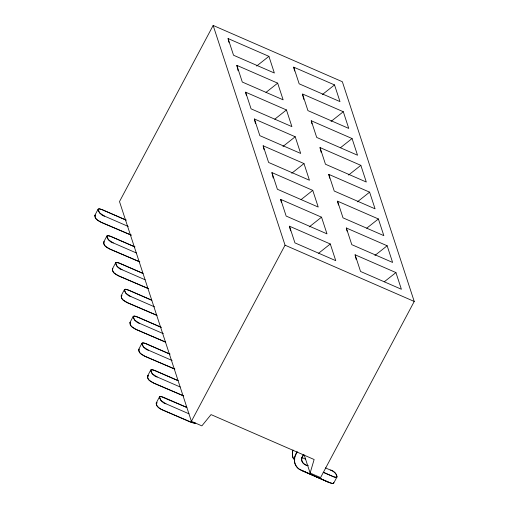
<?xml version="1.0" encoding="UTF-8"?>
<svg xmlns="http://www.w3.org/2000/svg" width="509" height="509" viewBox="0 0 509 509"><rect width="100%" height="100%" fill="white"/><g stroke="black" fill="none" stroke-linecap="round" stroke-linejoin="round"><path stroke-width="0.76" d="M145.103 279.765L122.103 269.745C117.827 269.477 111.382 259.297 120.029 263.414L143.029 273.435L119.462 263.21L116.357 262.447L115.638 262.835L112.324 269.096L112.992 271.609L114.162 273.098L118.801 275.948L148.59 288.673M154.59 306.889L130.87 296.556C126.792 296.289 119.882 286.153 128.802 290.219L151.803 300.24L128.815 290.264L125.348 289.246L124.406 289.646L121.091 295.907L121.766 298.414L122.93 299.903L127.574 302.753L157.001 315.383M163.364 333.694L139.644 323.361C135.559 323.1 128.65 312.965 137.57 317.031L161.289 327.363L137.583 317.069L134.121 316.057L133.18 316.452L129.865 322.712L130.539 325.226L131.704 326.708L136.342 329.565L165.769 342.188M172.131 360.499L148.412 350.167C144.136 349.899 137.691 339.713 146.344 343.836L170.063 354.169L145.771 343.632L142.673 342.862L141.947 343.257L138.633 349.518L139.307 352.031L140.478 353.513L145.116 356.37L174.542 368.993M180.186 386.993L157.186 376.972C152.91 376.705 146.465 366.525 155.111 370.641L178.112 380.662L154.545 370.444L151.44 369.674L150.721 370.068L147.406 376.323L148.081 378.836L149.245 380.325L153.89 383.175L183.673 395.9M157.135 402.676C154.081 404.922 160.22 409.3 162.657 409.987L190.69 422.196L195.45 423.208A13.584 12.566 -18.1 0 1 192.771 422.833L162.657 409.987C159.801 408.619 156.282 406.799 156.174 403.134L159.489 396.874L160.889 396.524L186.886 407.474L163.885 397.446C155.232 393.33 161.677 403.51 165.953 403.783L188.96 413.804M329.298 482.538L332.517 483.531L333.719 483.098L333.739 482.697L333.599 483.321L332.759 483.55L330.182 482.895L299.426 469.292A13.584 12.566 -18.1 0 1 296.073 465.951A11.981 11.083 -18.1 0 1 294.539 462.197L294.781 456.993L297.186 451.757C292.567 457.699 293.827 467.37 301.296 470.329L329.31 482.577L301.296 470.329M128.281 226.467L104.561 216.134C100.54 215.931 93.51 205.681 102.5 209.842L126.213 220.142L102.487 209.803L99.039 208.83L98.097 209.224L94.782 215.485L95.45 217.992L96.621 219.481L101.259 222.338L131.373 235.183M136.329 252.96L113.329 242.939C109.053 242.672 102.608 232.486 111.261 236.609L134.98 246.941L110.688 236.405L107.59 235.635L106.865 236.03L103.55 242.29L104.224 244.804L105.388 246.286L110.033 249.143L139.46 261.766M112.642 268.733C111.535 272.207 116.109 274.733 118.801 275.948L148.227 288.571M121.416 295.544C120.315 299.012 124.851 301.532 127.574 302.753L156.785 315.294M129.865 322.712L130.45 322.273C128.433 325.232 133.829 328.591 136.342 329.565L165.552 342.099M138.633 349.518L139.218 349.085C137.201 352.037 142.596 355.403 145.116 356.37L174.899 369.089M147.725 375.96C146.624 379.434 151.167 381.954 153.89 383.175L183.31 395.798M292.713 450.662L292.471 455.867A11.981 11.083 -18.1 0 0 293.362 458.514M310.121 473.039L314.129 459.506L211.038 414.6L201.857 425.88L191.397 421.318L119.5 201.589L213.156 25.45L342.347 81.726L414.237 301.455L320.581 477.595L310.121 473.039L304.191 454.912M293.019 449.988C291.842 452.991 292.198 456.516 293.808 459.309M191.397 421.318L285.046 245.185L213.156 25.45M333.719 483.098L337.003 476.952C336.653 471.194 329.476 470.061 325.505 467.847M94.782 215.485L95.368 215.046C93.351 218.005 98.746 221.364 101.259 222.338L131.048 235.056M103.55 242.29L104.135 241.858M112.324 269.096L112.909 268.663M147.406 376.323L148.361 375.871M156.174 403.134L156.759 402.695M337.003 476.952L336.277 477.347L333.745 476.793L323.253 472.276M256.644 66.043L268.905 56.34L274.357 73.016L233.536 55.233L228.077 38.557L268.905 56.34M266.029 92.364L277.672 83.145L283.131 99.821L242.303 82.038L236.85 65.362L277.672 83.145M274.796 119.17L286.446 109.95L291.899 126.626L251.077 108.843L245.618 92.174L286.446 109.95M322.267 94.629L334.528 84.927L339.987 101.603L299.165 83.82L293.706 67.143L334.528 84.927M282.953 146.465L295.214 136.762L300.673 153.438L259.844 135.655L254.392 118.979L295.214 136.762M331.041 121.435L343.301 111.732L348.754 128.408L307.932 110.625L302.48 93.949L343.301 111.732M291.727 173.27L303.988 163.567L309.44 180.243L268.618 162.46L263.159 145.784L303.988 163.567M340.426 147.756L352.069 138.537L357.528 155.213L316.706 137.43L311.247 120.76L352.069 138.537M301.112 199.592L312.755 190.372L318.214 207.048L277.392 189.265L271.933 172.589L312.755 190.372M348.582 175.051L360.843 165.349L366.295 182.025L325.474 164.242L320.021 147.565L360.843 165.349M309.268 226.887L321.529 217.184L326.982 233.854L286.16 216.071L280.707 199.401L321.529 217.184M357.356 201.857L369.61 192.154L375.069 208.83L334.248 191.047L328.789 174.371L369.61 192.154M318.653 253.208L330.296 243.989L335.755 260.665L294.934 242.882L289.475 226.206L330.296 243.989M366.734 228.178L378.384 218.959L383.837 235.635L343.015 217.852L337.562 201.176L378.384 218.959M374.898 255.473L387.158 245.771L392.611 262.44L351.789 244.664L346.33 227.987L387.158 245.771M384.276 281.795L395.926 272.576L401.385 289.252L360.557 271.469L355.104 254.793L395.926 272.576M104.154 241.851C102.086 244.778 107.52 248.188 110.033 249.143L139.816 261.861M121.696 295.468L122.052 295.449M147.992 375.89L148.609 375.89M285.046 245.185L414.237 301.455M301.875 457.502L305.375 459.086M323.26 472.301L332.606 476.373C341.259 480.496 334.807 470.31 330.532 470.042M104.561 216.134L99.541 212.908L98.097 209.224M113.329 242.939L108.315 239.72L106.865 236.03M122.103 269.745L117.083 266.525L115.638 262.835M130.87 296.556L125.857 293.33L124.406 289.646M139.644 323.361L134.624 320.136L133.18 316.452M148.412 350.167L143.398 346.947L141.947 343.257M157.186 376.972L152.166 373.752L150.721 370.068M165.953 403.783L160.939 400.558L159.489 396.874M301.595 457.324L302.499 457.833M355.104 254.793L356.173 259.437M346.33 227.987L347.049 231.086M337.562 201.176L338.453 205.051M328.789 174.371L329.686 178.245M320.021 147.565L321.09 152.21M311.247 120.76L311.966 123.852M302.658 94.725L303.727 99.37M293.706 67.143L294.603 71.018M289.475 226.206L290.55 230.851M280.707 199.401L281.42 202.493M271.933 172.589L273.187 178.01M263.159 145.784L264.056 149.659M254.392 118.979L255.467 123.623M245.618 92.174L246.337 95.266M236.85 65.362L238.104 70.783M228.077 38.557L228.974 42.432M301.665 458.717C300.825 462.63 305.006 464.933 308.168 465.729C302.48 465.226 299.432 458.781 303.631 454.562L301.665 458.717"/></g></svg>
